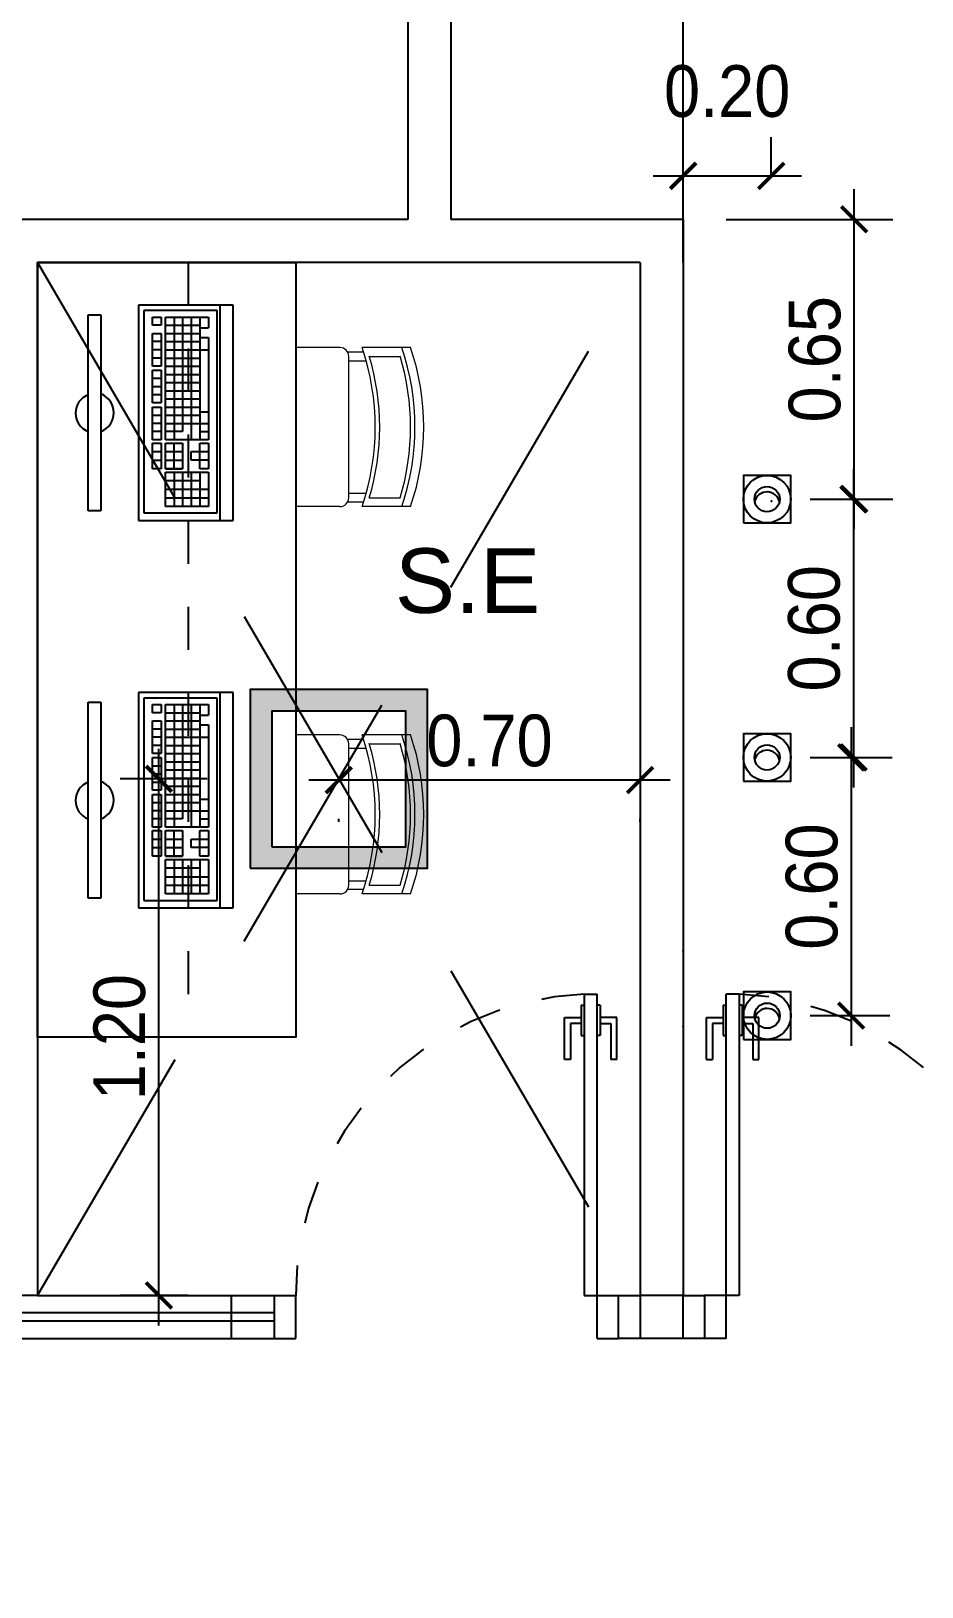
# Model space of a CAD drawing. Header units: millimetres. Extents: x 7034 to 7235, y -465 to -380.
# Drawn here: x 7137.859 to 7139.929, y -429.776 to -426.161 of the extents above; entities that cross this region are included whole.
import ezdxf

# ---------------------------------------------------------------- set-up
doc = ezdxf.new("R2010")
doc.units = ezdxf.units.MM
doc.header["$LTSCALE"] = 0.005
doc.linetypes.add('CONTINUO', pattern=[0])
doc.linetypes.add('DASHED', pattern=[19.05, 12.7, -6.35])
doc.layers.get('0').update_dxf_attribs({"linetype": 'CONTINUO'})
doc.layers.get('DEFPOINTS').update_dxf_attribs({"linetype": 'CONTINUO', "lineweight": 15})
for name, color, linetype in [('- COTAS', 12, 'Continuous'), ('0-LUMINOTEC-TETO', 170, 'Continuous'), ('252', 252, 'Continuous'), ('ARQ-PEITORIAL', 4, 'Continuous'), ('ARQ_ESQUADRIA', 5, 'Continuous'), ('ARQ_JANELAALTA', 150, 'DASHED'), ('ARQ_TXT_AMBIENTE', 3, 'Continuous'), ('JANELA', 10, 'Continuous'), ('NN_PISO', 8, 'Continuous')]:
    doc.layers.add(name, color=color, linetype=linetype)
doc.layers.add('0-LAYOUT', color=250, linetype='Continuous', lineweight=25)
doc.styles.add('ARQ', font='arial.ttf', dxfattribs={"width": 0.9})
doc.styles.get("Standard").update_dxf_attribs({"font": 'arial.ttf'})
doc.dimstyles.new('1-50', dxfattribs={"dimtxt": 0.12, "dimasz": 0.06, "dimexe": 0.09, "dimexo": 0.1, "dimgap": 0.03, "dimtad": 1, "dimzin": 0, "dimdsep": 46, "dimtxsty": 'ARQ', "dimblk": 'ARCHTICK', "dimcen": 0, "dimdle": 0.07, "dimclrd": 1, "dimclre": 1, "dimclrt": 7, "dimadec": 0, "dimazin": 0, "dimtm": 1e-09, "dimtfac": 1, "dimtofl": 0, "dimtmove": 2, "dimatfit": 3, "dimldrblk": 'ARCHTICK', "dimfxl": 1, "dimtolj": 1, "dimtzin": 0, "dimlwd": -1, "dimlwe": -1, "dimarcsym": 0})

# ---------------------------------------------------------------- blocks, each defined once
blk = doc.blocks.new('vafres')
at = {"lineweight": 13, "ltscale": 0.2}
for p, q in [((2157.847, 914.6481), (2157.847, 914.5352)), ((2158.2163, 914.6481), (2158.2163, 914.5352)), ((2157.8675, 914.5521), (2157.8675, 914.6239)), ((2158.1958, 914.5521), (2158.1958, 914.6239)), ((2157.8573, 914.5386), (2157.8573, 914.5017)), ((2157.8778, 914.5044), (2157.8778, 914.5455)), ((2158.1856, 914.5044), (2158.1856, 914.5448)), ((2158.2061, 914.5386), (2158.2061, 914.5017)), ((2157.847, 914.4839), (2157.847, 914.3813)), ((2158.1958, 914.5044), (2157.8675, 914.5044)), ((2158.2163, 914.4839), (2158.2163, 914.3813))]:
    blk.add_line(p, q, dxfattribs=at)
for centre, radius, start, end in [((2158.0317, 914.1094), 0.5694, 71.0753, 108.9246), ((2158.0317, 914.0889), 0.5694, 71.0753, 108.9246), ((2158.0317, 914.0787), 0.5694, 73.2016, 106.7984), ((2158.0317, 914.0787), 0.5694, 73.2016, 106.7984), ((2158.0317, 913.9966), 0.5694, 71.0753, 108.9246), ((2158.0317, 914.0069), 0.5694, 73.2016, 106.7984), ((2157.8675, 914.4839), 0.0205, 90, 180), ((2158.1958, 914.4839), 0.0205, 360, 90)]:
    blk.add_arc(centre, radius, start, end, dxfattribs=at)
blk = doc.blocks.new('011239')
h = blk.add_hatch(color=256)
h.paths.add_polyline_path([(-20.6, 20.75), (-20.6, -20.75), (20.6, -20.75), (20.6, 20.75)])
h.paths.add_polyline_path([(15.6, 15.75), (15.6, -15.75), (-15.6, -15.75), (-15.6, 15.75)], flags=16)
for points in [[(-20.6, -20.75), (20.6, -20.75), (20.6, 20.75), (-20.6, 20.75)], [(-15.6, -15.75), (15.6, -15.75), (15.6, 15.75), (-15.6, 15.75)]]:
    blk.add_lwpolyline(points, close=True)
blk = doc.blocks.new('011291')
at = {"linetype": 'Continuous'}
for radius in [5.5, 2.93]:
    blk.add_circle((0, 0), radius, dxfattribs=at)
blk.add_arc((-0.02, -1.29), 2.96, 12.8011, 165.3823, dxfattribs=at)
blk = doc.blocks.new('DICROICA-QUADRADO')
blk.add_lwpolyline([(-0.055, -0.055), (0.055, -0.055), (0.055, 0.055), (-0.055, 0.055)], close=True)
at = {"xscale": 0.01, "yscale": 0.01, "zscale": 0.01}
blk.add_blockref('011291', (0, 0), dxfattribs=at)
blk = doc.blocks.new('A$C686A6CA0')
at = {"layer": 'ARQ-PEITORIAL'}
for p, q in [((-0.1, 2.53), (-0.1, 2.48)), ((0, 2.53), (0, 2.48)), ((-0.1, 2.48), (0, 2.48))]:
    blk.add_line(p, q, dxfattribs=at)
at = {"layer": 'ARQ_ESQUADRIA'}
for p, q in [((-1.55, 3.33), (-1.52, 3.33)), ((-1.55, 3.33), (-1.55, 2.63)), ((-1.52, 2.63), (-1.52, 3.33)), ((-1.19, 3.33), (-1.22, 3.33)), ((-1.22, 2.63), (-1.22, 3.33)), ((-1.19, 3.33), (-1.19, 2.63)), ((-1.557, 3.3041), (-1.55, 3.3041)), ((-1.557, 3.3041), (-1.557, 3.2341)), ((-1.513, 3.3041), (-1.52, 3.3041)), ((-1.513, 3.3041), (-1.513, 3.2341)), ((-1.227, 3.3041), (-1.227, 3.2341)), ((-1.227, 3.3041), (-1.22, 3.3041)), ((-1.183, 3.3041), (-1.19, 3.3041)), ((-1.183, 3.3041), (-1.183, 3.2341)), ((-1.596, 3.2761), (-1.557, 3.2761)), ((-1.596, 3.1781), (-1.596, 3.2761)), ((-1.582, 3.2621), (-1.582, 3.1921)), ((-1.557, 3.2621), (-1.582, 3.2621)), ((-1.474, 3.2761), (-1.513, 3.2761)), ((-1.513, 3.2621), (-1.488, 3.2621)), ((-1.488, 3.2621), (-1.488, 3.1921)), ((-1.474, 3.1781), (-1.474, 3.2761)), ((-1.266, 3.2761), (-1.227, 3.2761)), ((-1.266, 3.1781), (-1.266, 3.2761)), ((-1.227, 3.2621), (-1.252, 3.2621)), ((-1.252, 3.2621), (-1.252, 3.1921)), ((-1.144, 3.2761), (-1.183, 3.2761)), ((-1.183, 3.2621), (-1.158, 3.2621)), ((-1.158, 3.2621), (-1.158, 3.1921)), ((-1.144, 3.1781), (-1.144, 3.2761)), ((-1.557, 3.2341), (-1.55, 3.2341)), ((-1.513, 3.2341), (-1.52, 3.2341)), ((-1.227, 3.2341), (-1.22, 3.2341)), ((-1.183, 3.2341), (-1.19, 3.2341)), ((-1.582, 3.1921), (-1.582, 3.1781)), ((-1.582, 3.1921), (-1.582, 3.1921)), ((-1.488, 3.1921), (-1.488, 3.1921)), ((-1.488, 3.1921), (-1.488, 3.1781)), ((-1.252, 3.1921), (-1.252, 3.1921)), ((-1.252, 3.1921), (-1.252, 3.1781)), ((-1.158, 3.1921), (-1.158, 3.1781)), ((-1.158, 3.1921), (-1.158, 3.1921)), ((-1.582, 3.1781), (-1.596, 3.1781)), ((-1.474, 3.1781), (-1.488, 3.1781)), ((-1.266, 3.1781), (-1.252, 3.1781)), ((-1.158, 3.1781), (-1.144, 3.1781)), ((-2.27, 2.63), (-2.22, 2.63)), ((-2.27, 2.63), (-2.22, 2.63)), ((-2.22, 2.53), (-2.22, 2.63)), ((-2.22, 2.53), (-2.22, 2.63)), ((-1.55, 2.63), (-1.52, 2.63)), ((-1.52, 2.53), (-1.52, 2.63)), ((-1.52, 2.63), (-1.47, 2.63)), ((-1.22, 2.63), (-1.27, 2.63)), ((-1.22, 2.53), (-1.22, 2.63)), ((-1.19, 2.63), (-1.22, 2.63)), ((-0.52, 2.53), (-0.52, 2.63)), ((-0.47, 2.63), (-0.52, 2.63)), ((-0.47, 2.59), (-0.1, 2.59)), ((-0.47, 2.57), (-0.1, 2.57)), ((-2.27, 2.53), (-2.22, 2.53)), ((-2.27, 2.53), (-2.22, 2.53)), ((-1.52, 2.53), (-1.47, 2.53)), ((-1.22, 2.53), (-1.27, 2.53)), ((-0.47, 2.53), (-0.52, 2.53)), ((-0.06, 2.53), (-0.06, 2.48)), ((-0.04, 2.53), (-0.04, 2.48)), ((-0.1, 2.43), (-0.1, 2.48)), ((-0.1, 2.43), (-0.1, 2.48)), ((0, 2.43), (0, 2.48)), ((0, 2.43), (0, 2.48)), ((0.5481, 2.476), (0.6461, 2.476)), ((0.5481, 2.476), (0.5481, 2.462)), ((0.5621, 2.462), (0.5481, 2.462)), ((0.6321, 2.462), (0.5621, 2.462)), ((0.5621, 2.462), (0.5621, 2.462)), ((0.6321, 2.437), (0.6321, 2.462)), ((0.6461, 2.476), (0.6461, 2.437)), ((-0.1, 2.43), (0, 2.43)), ((-0.1, 2.43), (0, 2.43)), ((0, 2.43), (0.7, 2.43)), ((0, 2.4), (0, 2.43)), ((0.6741, 2.437), (0.6041, 2.437)), ((0.6041, 2.437), (0.6041, 2.43)), ((0.6741, 2.437), (0.6741, 2.43)), ((0.7, 2.4), (0.7, 2.43)), ((0.7, 2.4), (0, 2.4)), ((0.6041, 2.393), (0.6041, 2.4)), ((0.6741, 2.393), (0.6041, 2.393)), ((0.6321, 2.393), (0.6321, 2.368)), ((0.6461, 2.354), (0.6461, 2.393)), ((0.6741, 2.393), (0.6741, 2.4)), ((0.5481, 2.368), (0.5481, 2.354)), ((0.5621, 2.368), (0.5481, 2.368)), ((0.5481, 2.354), (0.6461, 2.354)), ((0.5621, 2.368), (0.5621, 2.368)), ((0.6321, 2.368), (0.5621, 2.368)), ((-0.1, 1.73), (0, 1.73)), ((-0.1, 1.68), (-0.1, 1.73)), ((0, 1.68), (0, 1.73)), ((0, 1.68), (-0.1, 1.68)), ((-0.06, 1.68), (-0.06, 0.1)), ((-0.04, 1.68), (-0.04, 0.1))]:
    blk.add_line(p, q, dxfattribs=at)
at = {"layer": 'ARQ_JANELAALTA'}
for centre, start, end in [((-1.5193, 2.63), 92.5089, 180), ((-1.2207, 2.63), 0, 87.4911), ((0, 2.4307), 270, 357.4911)]:
    blk.add_arc(centre, 0.7007, start, end, dxfattribs=at)
at = {"layer": 'JANELA'}
for p, q in [((-1.32, 2.63), (-1.42, 2.63)), ((-0.47, 2.63), (-0.47, 2.53)), ((-0.1, 2.63), (-0.47, 2.63)), ((-1.32, 2.53), (-1.42, 2.53)), ((-0.1, 2.53), (-0.47, 2.53)), ((-0.1, 2.53), (-0.1, 2.48)), ((0, 2.48), (0, 2.53)), ((-0.1, 2.48), (0, 2.48)), ((-0.1, 1.68), (-0.1, 0.1)), ((0, 1.68), (0, 0.1))]:
    blk.add_line(p, q, dxfattribs=at)
for points in [[(-1.47, 2.63), (-1.42, 2.63), (-1.42, 2.53), (-1.47, 2.53)], [(-1.32, 2.63), (-1.27, 2.63), (-1.27, 2.53), (-1.32, 2.53)], [(0, 2.53), (-0.1, 2.53), (-0.1, 2.63), (0, 2.63)]]:
    blk.add_lwpolyline(points, close=True, dxfattribs=at)
blk = doc.blocks.new('A$C695A1161')
at = {"layer": 'NN_PISO'}
blk.add_blockref('A$C686A6CA0', (2.82, -2.53), dxfattribs=at)
blk = doc.blocks.new('A$C51C9762A')
at = {"layer": 'JANELA'}
for p, q in [((0.45, 0), (0.45, -0.1)), ((0.45, 0), (0.55, 0)), ((0.55, 0), (0.55, -0.1)), ((0.45, -0.1), (0.55, -0.1))]:
    blk.add_line(p, q, dxfattribs=at)
at = {"layer": 'NN_PISO'}
blk.add_blockref('A$C695A1161', (0, -0.1), dxfattribs=at)
blk = doc.blocks.new('_ArchTick')
at = {"color": 0, "linetype": 'ByBlock', "const_width": 0.15}
blk.add_lwpolyline([(-0.5, -0.5), (0.5, 0.5)], dxfattribs=at)
blk = doc.blocks.new('*D248')
at = {"layer": '- COTAS', "color": 1, "transparency": 16777216}
for p, q in [((7139.7718, -427.3186), (7139.7718, -426.5286)), ((7139.4745, -426.5986), (7139.8618, -426.5986)), ((7139.6695, -427.2486), (7139.8618, -427.2486))]:
    blk.add_line(p, q, dxfattribs=at)
at = {"layer": 'DEFPOINTS', "color": 0, "transparency": 16777216}
for p in [(7139.3745, -426.5986), (7139.7718, -426.5986), (7139.5695, -427.2486)]:
    blk.add_point(p, dxfattribs=at)
at = {"layer": '- COTAS', "color": 1, "transparency": 16777216, "xscale": 0.06, "yscale": 0.06, "zscale": 0.06}
for p, rotation in [((7139.7718, -426.5986), 90), ((7139.7718, -427.2486), 270)]:
    blk.add_blockref('_ArchTick', p, dxfattribs=dict(at, rotation=rotation))
at = {"layer": '- COTAS', "color": 7, "transparency": 16777216, "insert": (7139.6805, -426.9236), "char_height": 0.12, "attachment_point": 5, "rotation": 90, "style": 'ARQ'}
blk.add_mtext('\\A1;0.65', dxfattribs=at)
blk = doc.blocks.new('*D249')
at = {"layer": 'DEFPOINTS', "color": 0, "transparency": 16777216}
for p in [(7139.5695, -427.2486), (7139.5695, -427.8486), (7139.7704, -427.8486)]:
    blk.add_point(p, dxfattribs=at)
at = {"layer": 'NN_PISO', "color": 1, "transparency": 16777216}
for p, q in [((7139.7704, -427.1786), (7139.7704, -427.9186)), ((7139.6695, -427.2486), (7139.8604, -427.2486)), ((7139.6695, -427.8486), (7139.8604, -427.8486))]:
    blk.add_line(p, q, dxfattribs=at)
at = {"layer": 'NN_PISO', "color": 1, "transparency": 16777216, "xscale": 0.06, "yscale": 0.06, "zscale": 0.06}
for p, rotation in [((7139.7704, -427.2486), 90), ((7139.7704, -427.8486), 270)]:
    blk.add_blockref('_ArchTick', p, dxfattribs=dict(at, rotation=rotation))
at = {"layer": 'NN_PISO', "color": 7, "transparency": 16777216, "insert": (7139.6791, -427.5486), "char_height": 0.12, "attachment_point": 5, "rotation": 90, "style": 'ARQ'}
blk.add_mtext('\\A1;0.60', dxfattribs=at)
blk = doc.blocks.new('*D270')
at = {"layer": 'DEFPOINTS', "color": 0, "transparency": 16777216}
for p in [(7138.5745, -427.8986), (7138.5745, -427.9012), (7139.2745, -427.8986)]:
    blk.add_point(p, dxfattribs=at)
at = {"layer": 'NN_PISO', "color": 1, "transparency": 16777216}
for p, q in [((7139.3445, -427.9012), (7138.5045, -427.9012)), ((7138.5745, -427.9986), (7138.5745, -427.9912)), ((7139.2745, -427.9986), (7139.2745, -427.9912))]:
    blk.add_line(p, q, dxfattribs=at)
at = {"layer": 'NN_PISO', "color": 1, "transparency": 16777216, "xscale": 0.06, "yscale": 0.06, "zscale": 0.06, "rotation": 180}
blk.add_blockref('_ArchTick', (7138.5745, -427.9012), dxfattribs=at)
at = {"layer": 'NN_PISO', "color": 1, "transparency": 16777216, "xscale": 0.06, "yscale": 0.06, "zscale": 0.06}
blk.add_blockref('_ArchTick', (7139.2745, -427.9012), dxfattribs=at)
at = {"layer": 'NN_PISO', "color": 7, "transparency": 16777216, "insert": (7138.9245, -427.81), "char_height": 0.12, "attachment_point": 5, "style": 'ARQ'}
blk.add_mtext('\\A1;0.70', dxfattribs=at)
blk = doc.blocks.new('*D271')
at = {"layer": 'DEFPOINTS', "color": 0, "transparency": 16777216}
for p in [(7138.1564, -427.8986), (7138.3685, -427.8986), (7138.3245, -429.0986)]:
    blk.add_point(p, dxfattribs=at)
at = {"layer": 'NN_PISO', "color": 1, "transparency": 16777216}
for p, q in [((7138.1564, -429.1686), (7138.1564, -427.8286)), ((7138.2685, -427.8986), (7138.0664, -427.8986)), ((7138.2245, -429.0986), (7138.0664, -429.0986))]:
    blk.add_line(p, q, dxfattribs=at)
at = {"layer": 'NN_PISO', "color": 1, "transparency": 16777216, "xscale": 0.06, "yscale": 0.06, "zscale": 0.06}
for p, rotation in [((7138.1564, -427.8986), 90), ((7138.1564, -429.0986), 270)]:
    blk.add_blockref('_ArchTick', p, dxfattribs=dict(at, rotation=rotation))
at = {"layer": 'NN_PISO', "color": 7, "transparency": 16777216, "insert": (7138.0651, -428.4986), "char_height": 0.12, "attachment_point": 5, "rotation": 90, "style": 'ARQ'}
blk.add_mtext('\\A1;1.20', dxfattribs=at)
blk = doc.blocks.new('*D281')
at = {"layer": '- COTAS', "color": 1, "transparency": 16777216}
for p, q in [((7139.3745, -426.4986), (7139.3745, -426.4076)), ((7139.5792, -426.4986), (7139.5792, -426.4076)), ((7139.3045, -426.4976), (7139.6492, -426.4976))]:
    blk.add_line(p, q, dxfattribs=at)
at = {"layer": 'DEFPOINTS', "color": 0, "transparency": 16777216}
for p in [(7139.5792, -426.4976), (7139.3745, -426.5986), (7139.5792, -426.5986)]:
    blk.add_point(p, dxfattribs=at)
at = {"layer": '- COTAS', "color": 1, "transparency": 16777216, "xscale": 0.06, "yscale": 0.06, "zscale": 0.06, "rotation": 180}
blk.add_blockref('_ArchTick', (7139.3745, -426.4976), dxfattribs=at)
at = {"layer": '- COTAS', "color": 1, "transparency": 16777216, "xscale": 0.06, "yscale": 0.06, "zscale": 0.06}
blk.add_blockref('_ArchTick', (7139.5792, -426.4976), dxfattribs=at)
at = {"layer": '- COTAS', "color": 7, "transparency": 16777216, "insert": (7139.4768, -426.3013), "char_height": 0.12, "attachment_point": 5, "style": 'ARQ'}
blk.add_mtext('\\A1;0.20', dxfattribs=at)
blk = doc.blocks.new('*D282')
at = {"layer": '- COTAS', "color": 1, "transparency": 16777216}
for p, q in [((7139.7649, -427.7786), (7139.7649, -428.5186)), ((7139.6695, -427.8486), (7139.8549, -427.8486)), ((7139.6697, -428.4486), (7139.8549, -428.4486))]:
    blk.add_line(p, q, dxfattribs=at)
at = {"layer": 'DEFPOINTS', "color": 0, "transparency": 16777216}
for p in [(7139.5695, -427.8486), (7139.5697, -428.4486), (7139.7649, -428.4486)]:
    blk.add_point(p, dxfattribs=at)
at = {"layer": '- COTAS', "color": 1, "transparency": 16777216, "xscale": 0.06, "yscale": 0.06, "zscale": 0.06}
for p, rotation in [((7139.7649, -427.8486), 90), ((7139.7649, -428.4486), 270)]:
    blk.add_blockref('_ArchTick', p, dxfattribs=dict(at, rotation=rotation))
at = {"layer": '- COTAS', "color": 7, "transparency": 16777216, "insert": (7139.6737, -428.1486), "char_height": 0.12, "attachment_point": 5, "rotation": 90, "style": 'ARQ'}
blk.add_mtext('\\A1;0.60', dxfattribs=at)

msp = doc.modelspace()

# ---------------------------------------------------------------- linework, layer by layer
at = {"layer": '- COTAS'}
for p in [(7139.3745, -428.2986), (7139.3745, -428.4736)]:
    msp.add_point(p, dxfattribs=at)
at = {"layer": '0-LAYOUT'}
for p, q in [((7139.3745, -426.6986), (7139.3745, -423.8986)), ((7137.9917, -427.2755), (7137.9917, -426.8204)), ((7137.9917, -426.8204), (7138.0217, -426.8204)), ((7138.0217, -426.8204), (7138.0217, -427.2755)), ((7138.1089, -426.798), (7138.1089, -427.298)), ((7138.2989, -426.798), (7138.1089, -426.798)), ((7138.1215, -426.8107), (7138.1215, -427.2807)), ((7138.2915, -426.8107), (7138.1215, -426.8107)), ((7138.2915, -427.2807), (7138.2915, -426.8107)), ((7138.2989, -427.298), (7138.2989, -426.798)), ((7138.3289, -426.798), (7138.2989, -426.798)), ((7138.3289, -427.298), (7138.3289, -426.798)), ((7138.1415, -426.8447), (7138.1415, -426.8257)), ((7138.1415, -426.8257), (7138.1615, -426.8257)), ((7138.1615, -426.8447), (7138.1415, -426.8447)), ((7138.1615, -426.8257), (7138.1615, -426.8447)), ((7138.1715, -427.1107), (7138.1715, -426.8257)), ((7138.1715, -426.8257), (7138.2715, -426.8257)), ((7138.1715, -426.8447), (7138.2515, -426.8447)), ((7138.1915, -426.8257), (7138.1915, -427.1107)), ((7138.2115, -426.8257), (7138.2115, -427.0917)), ((7138.2315, -426.8257), (7138.2315, -427.1107)), ((7138.2515, -426.8257), (7138.2515, -427.1107)), ((7138.2515, -426.8503), (7138.2715, -426.8503)), ((7138.2715, -426.8257), (7138.2715, -426.8503)), ((7138.1415, -426.9397), (7138.1415, -426.8637)), ((7138.1415, -426.8637), (7138.1615, -426.8637)), ((7138.1615, -426.8827), (7138.1415, -426.8827)), ((7138.1615, -426.8637), (7138.1615, -426.9397)), ((7138.1715, -426.8637), (7138.2515, -426.8637)), ((7138.1715, -426.8827), (7138.2515, -426.8827)), ((7138.2515, -426.8727), (7138.2715, -426.8727)), ((7138.2715, -426.8727), (7138.2715, -427.1107)), ((7138.1615, -426.9017), (7138.1415, -426.9017)), ((7138.1615, -426.9207), (7138.1415, -426.9207)), ((7138.1715, -426.9017), (7138.2715, -426.9017)), ((7138.1715, -426.9207), (7138.2515, -426.9207)), ((7138.1615, -426.9397), (7138.1415, -426.9397)), ((7138.1415, -427.0248), (7138.1415, -426.9488)), ((7138.1415, -426.9488), (7138.1615, -426.9488)), ((7138.1415, -426.9678), (7138.1615, -426.9678)), ((7138.1615, -426.9488), (7138.1615, -427.0248)), ((7138.1715, -426.9397), (7138.2515, -426.9397)), ((7138.1715, -426.9587), (7138.2515, -426.9587)), ((7138.1415, -426.9868), (7138.1615, -426.9868)), ((7138.1715, -426.9777), (7138.2515, -426.9777)), ((7138.1715, -426.9967), (7138.2515, -426.9967)), ((7138.1415, -427.0058), (7138.1615, -427.0058)), ((7138.1615, -427.0248), (7138.1415, -427.0248)), ((7138.1415, -427.1107), (7138.1415, -427.0347)), ((7138.1415, -427.0347), (7138.1615, -427.0347)), ((7138.1615, -427.0347), (7138.1615, -427.1107)), ((7138.1715, -427.0157), (7138.2515, -427.0157)), ((7138.1715, -427.0347), (7138.2515, -427.0347)), ((7138.1415, -427.0537), (7138.1615, -427.0537)), ((7138.1615, -427.0727), (7138.1415, -427.0727)), ((7138.1715, -427.0537), (7138.2515, -427.0537)), ((7138.1715, -427.0727), (7138.2715, -427.0727)), ((7138.2515, -427.0457), (7138.2715, -427.0457)), ((7138.1615, -427.0917), (7138.1415, -427.0917)), ((7138.1615, -427.1107), (7138.1415, -427.1107)), ((7138.2115, -427.0917), (7138.1715, -427.0917)), ((7138.2715, -427.1107), (7138.1715, -427.1107)), ((7138.2515, -427.0917), (7138.2715, -427.0917)), ((7138.1415, -427.1782), (7138.1415, -427.1182)), ((7138.1415, -427.1182), (7138.1615, -427.1182)), ((7138.1415, -427.1382), (7138.1615, -427.1382)), ((7138.1615, -427.1182), (7138.1615, -427.1782)), ((7138.1715, -427.1782), (7138.1715, -427.1182)), ((7138.1715, -427.1182), (7138.2115, -427.1182)), ((7138.1715, -427.1382), (7138.2115, -427.1382)), ((7138.1915, -427.1782), (7138.1915, -427.1182)), ((7138.2115, -427.1182), (7138.2115, -427.1782)), ((7138.2315, -427.1582), (7138.2315, -427.1382)), ((7138.2315, -427.1382), (7138.2715, -427.1382)), ((7138.2515, -427.1182), (7138.2715, -427.1182)), ((7138.2515, -427.1782), (7138.2515, -427.1182)), ((7138.2715, -427.1182), (7138.2715, -427.1782)), ((7138.1415, -427.1582), (7138.1615, -427.1582)), ((7138.1615, -427.1782), (7138.1415, -427.1782)), ((7138.1715, -427.1582), (7138.2115, -427.1582)), ((7138.2115, -427.1782), (7138.1715, -427.1782)), ((7138.1715, -427.1782), (7138.2115, -427.1782)), ((7138.1715, -427.2657), (7138.1715, -427.1857)), ((7138.1715, -427.1857), (7138.2715, -427.1857)), ((7138.1915, -427.1857), (7138.1915, -427.2657)), ((7138.2115, -427.1857), (7138.2115, -427.2657)), ((7138.2715, -427.1582), (7138.2315, -427.1582)), ((7138.2315, -427.1857), (7138.2315, -427.2657)), ((7138.2715, -427.1782), (7138.2515, -427.1782)), ((7138.2515, -427.1857), (7138.2515, -427.2657)), ((7138.2715, -427.1857), (7138.2715, -427.2657)), ((7138.2515, -427.2057), (7138.1715, -427.2057)), ((7138.1715, -427.2257), (7138.2715, -427.2257)), ((7138.1715, -427.2457), (7138.2715, -427.2457)), ((7138.0217, -427.2755), (7137.9917, -427.2755)), ((7138.1215, -427.2807), (7138.2915, -427.2807)), ((7138.2715, -427.2657), (7138.1715, -427.2657)), ((7138.1089, -427.298), (7138.2989, -427.298)), ((7138.2989, -427.298), (7138.3289, -427.298)), ((7137.9917, -428.1755), (7137.9917, -427.7204)), ((7137.9917, -427.7204), (7138.0217, -427.7204)), ((7138.0217, -427.7204), (7138.0217, -428.1755)), ((7138.1089, -427.698), (7138.1089, -428.198)), ((7138.2989, -427.698), (7138.1089, -427.698)), ((7138.1215, -427.7107), (7138.1215, -428.1807)), ((7138.2915, -427.7107), (7138.1215, -427.7107)), ((7138.1415, -427.7447), (7138.1415, -427.7257)), ((7138.1415, -427.7257), (7138.1615, -427.7257)), ((7138.1615, -427.7257), (7138.1615, -427.7447)), ((7138.1715, -428.0107), (7138.1715, -427.7257)), ((7138.1715, -427.7257), (7138.2715, -427.7257)), ((7138.1915, -427.7257), (7138.1915, -428.0107)), ((7138.2115, -427.7257), (7138.2115, -427.9917)), ((7138.2315, -427.7257), (7138.2315, -428.0107)), ((7138.2515, -427.7257), (7138.2515, -428.0107)), ((7138.2715, -427.7257), (7138.2715, -427.7503)), ((7138.2915, -428.1807), (7138.2915, -427.7107)), ((7138.2989, -428.198), (7138.2989, -427.698)), ((7138.3289, -427.698), (7138.2989, -427.698)), ((7138.3289, -428.198), (7138.3289, -427.698)), ((7138.1615, -427.7447), (7138.1415, -427.7447)), ((7138.1415, -427.8397), (7138.1415, -427.7637)), ((7138.1415, -427.7637), (7138.1615, -427.7637)), ((7138.1615, -427.7637), (7138.1615, -427.8397)), ((7138.1715, -427.7447), (7138.2515, -427.7447)), ((7138.1715, -427.7637), (7138.2515, -427.7637)), ((7138.2515, -427.7503), (7138.2715, -427.7503)), ((7138.1615, -427.7827), (7138.1415, -427.7827)), ((7138.1715, -427.7827), (7138.2515, -427.7827)), ((7138.2515, -427.7727), (7138.2715, -427.7727)), ((7138.2715, -427.7727), (7138.2715, -428.0107)), ((7138.1615, -427.8017), (7138.1415, -427.8017)), ((7138.1615, -427.8207), (7138.1415, -427.8207)), ((7138.1715, -427.8017), (7138.2715, -427.8017)), ((7138.1715, -427.8207), (7138.2515, -427.8207)), ((7138.1615, -427.8397), (7138.1415, -427.8397)), ((7138.1415, -427.9248), (7138.1415, -427.8488)), ((7138.1415, -427.8488), (7138.1615, -427.8488)), ((7138.1415, -427.8678), (7138.1615, -427.8678)), ((7138.1615, -427.8488), (7138.1615, -427.9248)), ((7138.1715, -427.8397), (7138.2515, -427.8397)), ((7138.1715, -427.8587), (7138.2515, -427.8587)), ((7138.1415, -427.8868), (7138.1615, -427.8868)), ((7138.1415, -427.9058), (7138.1615, -427.9058)), ((7138.1715, -427.8777), (7138.2515, -427.8777)), ((7138.1715, -427.8967), (7138.2515, -427.8967)), ((7138.1615, -427.9248), (7138.1415, -427.9248)), ((7138.1415, -428.0107), (7138.1415, -427.9347)), ((7138.1415, -427.9347), (7138.1615, -427.9347)), ((7138.1615, -427.9347), (7138.1615, -428.0107)), ((7138.1715, -427.9157), (7138.2515, -427.9157)), ((7138.1715, -427.9347), (7138.2515, -427.9347)), ((7138.1415, -427.9537), (7138.1615, -427.9537)), ((7138.1615, -427.9727), (7138.1415, -427.9727)), ((7138.1715, -427.9537), (7138.2515, -427.9537)), ((7138.1715, -427.9727), (7138.2715, -427.9727)), ((7138.2515, -427.9457), (7138.2715, -427.9457)), ((7138.1615, -427.9917), (7138.1415, -427.9917)), ((7138.1615, -428.0107), (7138.1415, -428.0107)), ((7138.2115, -427.9917), (7138.1715, -427.9917)), ((7138.2715, -428.0107), (7138.1715, -428.0107)), ((7138.2515, -427.9917), (7138.2715, -427.9917)), ((7138.1415, -428.0782), (7138.1415, -428.0182)), ((7138.1415, -428.0182), (7138.1615, -428.0182)), ((7138.1415, -428.0382), (7138.1615, -428.0382)), ((7138.1615, -428.0182), (7138.1615, -428.0782)), ((7138.1715, -428.0782), (7138.1715, -428.0182)), ((7138.1715, -428.0182), (7138.2115, -428.0182)), ((7138.1715, -428.0382), (7138.2115, -428.0382)), ((7138.1915, -428.0782), (7138.1915, -428.0182)), ((7138.2115, -428.0182), (7138.2115, -428.0782)), ((7138.2315, -428.0582), (7138.2315, -428.0382)), ((7138.2315, -428.0382), (7138.2715, -428.0382)), ((7138.2515, -428.0182), (7138.2715, -428.0182)), ((7138.2515, -428.0782), (7138.2515, -428.0182)), ((7138.2715, -428.0182), (7138.2715, -428.0782)), ((7138.1415, -428.0582), (7138.1615, -428.0582)), ((7138.1615, -428.0782), (7138.1415, -428.0782)), ((7138.1715, -428.0582), (7138.2115, -428.0582)), ((7138.2115, -428.0782), (7138.1715, -428.0782)), ((7138.1715, -428.0782), (7138.2115, -428.0782)), ((7138.1715, -428.1657), (7138.1715, -428.0857)), ((7138.1715, -428.0857), (7138.2715, -428.0857)), ((7138.1915, -428.0857), (7138.1915, -428.1657)), ((7138.2115, -428.0857), (7138.2115, -428.1657)), ((7138.2715, -428.0582), (7138.2315, -428.0582)), ((7138.2315, -428.0857), (7138.2315, -428.1657)), ((7138.2715, -428.0782), (7138.2515, -428.0782)), ((7138.2515, -428.0857), (7138.2515, -428.1657)), ((7138.2715, -428.0857), (7138.2715, -428.1657)), ((7138.2515, -428.1057), (7138.1715, -428.1057)), ((7138.1715, -428.1257), (7138.2715, -428.1257)), ((7138.1715, -428.1457), (7138.2715, -428.1457)), ((7138.0217, -428.1755), (7137.9917, -428.1755)), ((7138.1089, -428.198), (7138.2989, -428.198)), ((7138.1215, -428.1807), (7138.2915, -428.1807)), ((7138.2715, -428.1657), (7138.1715, -428.1657)), ((7138.2989, -428.198), (7138.3289, -428.198))]:
    msp.add_line(p, q, dxfattribs=at)
at = {"layer": '0-LAYOUT', "linetype": 'DASHED'}
msp.add_line((7138.2245, -426.6986), (7138.2245, -428.4986), dxfattribs=at)
at = {"layer": '0-LAYOUT'}
msp.add_lwpolyline([(7137.8745, -428.4986), (7137.8745, -426.6986), (7138.4745, -426.6986), (7138.4745, -428.4986)], close=True, dxfattribs=at)
for centre, radius, start, end in [((7138.005, -427.048), 0.0468, 290.9733, 69.0267), ((7138.0089, -427.0488), 0.0462, 111.7976, 248.2024), ((7138.0089, -427.9488), 0.0462, 111.7976, 248.2024), ((7138.005, -427.948), 0.0468, 290.9733, 69.0267)]:
    msp.add_arc(centre, radius, start, end, dxfattribs=at)
at = {"layer": '252', "linetype": 'DASHED', "ltscale": 10}
for p, q in [((7137.8745, -429.0986), (7139.2745, -426.6986)), ((7137.8745, -426.6986), (7139.2745, -429.0986))]:
    msp.add_line(p, q, dxfattribs=at)
at = {"layer": 'ARQ-PEITORIAL'}
for p, q in [((7138.7345, -423.7986), (7138.7345, -426.5986)), ((7138.8345, -423.7986), (7138.8345, -426.5986)), ((7138.7345, -426.5986), (7133.9045, -426.5986)), ((7139.3745, -426.5986), (7138.8345, -426.5986)), ((7139.3745, -426.5986), (7139.3745, -429.0986)), ((7137.8745, -426.6986), (7137.8745, -429.0986)), ((7139.2745, -426.6986), (7137.8745, -426.6986)), ((7139.2745, -426.6986), (7139.2745, -429.0986)), ((7137.8745, -429.0986), (7137.7745, -429.0986))]:
    msp.add_line(p, q, dxfattribs=at)
at = {"layer": 'ARQ_ESQUADRIA'}
for p, q in [((7138.4245, -429.1386), (7134.0045, -429.1386)), ((7138.4245, -429.1586), (7134.0045, -429.1586))]:
    msp.add_line(p, q, dxfattribs=at)
at = {"layer": 'JANELA'}
for p, q in [((7137.8745, -429.0986), (7138.4495, -429.0986)), ((7134.0045, -429.1986), (7138.4495, -429.1986))]:
    msp.add_line(p, q, dxfattribs=at)
at = {"layer": 'NN_PISO'}
msp.add_point((7139.5795, -427.2536), dxfattribs=at)

# ---------------------------------------------------------------- block references
at = {"layer": '0-LAYOUT', "rotation": 270}
for p in [(6224.0931, 1730.9505), (6224.0931, 1730.0505)]:
    msp.add_blockref('vafres', p, dxfattribs=at)
at = {"layer": '0-LUMINOTEC-TETO'}
for p in [(7139.5695, -427.2486), (7139.5695, -427.8486), (7139.5697, -428.4486)]:
    msp.add_blockref('DICROICA-QUADRADO', p, dxfattribs=at)
at = {"layer": '0-LUMINOTEC-TETO', "xscale": 0.01000000000021828, "yscale": 0.01000000000021828, "zscale": 0.01000000000021828}
msp.add_blockref('011239', (7138.5745, -427.8986), dxfattribs=at)
at = {"layer": 'NN_PISO'}
msp.add_blockref('A$C51C9762A', (7137.8745, -429.0986), dxfattribs=at)

# ---------------------------------------------------------------- texts
at = {"layer": 'ARQ_TXT_AMBIENTE', "insert": (7138.6465, -427.3629), "char_height": 0.15, "attachment_point": 1}
msp.add_mtext_dynamic_manual_height_columns(' S.E', width=1.652661, gutter_width=12.5, heights=[0], dxfattribs=at)

# ---------------------------------------------------------------- dimensions: what is measured, and where the dimension line sits
at = {"layer": '- COTAS'}
dim = msp.add_linear_dim(base=(7139.5792, -426.4976), p1=(7139.3745, -426.5986), p2=(7139.5792, -426.5986), dimstyle='1-50', dxfattribs=at)
dim.commit()
dim.dimension.update_dxf_attribs({"geometry": '*D281', "text_midpoint": (7139.4768, -426.3013)})
for base, p1, p2, picture, middle in [((7139.7718, -426.5986), (7139.5695, -427.2486), (7139.3745, -426.5986), '*D248', (7139.6805, -426.9236)), ((7139.7649, -428.4486), (7139.5695, -427.8486), (7139.5697, -428.4486), '*D282', (7139.6737, -428.1486))]:
    dim = msp.add_linear_dim(base=base, p1=p1, p2=p2, angle=90, dimstyle='1-50', dxfattribs=at)
    dim.commit()
    dim.dimension.update_dxf_attribs({"geometry": picture, "text_midpoint": middle})
at = {"layer": 'NN_PISO'}
for base, p1, p2, picture, middle in [((7139.7704, -427.8486), (7139.5695, -427.2486), (7139.5695, -427.8486), '*D249', (7139.6791, -427.5486)), ((7138.1564, -427.8986), (7138.3245, -429.0986), (7138.3685, -427.8986), '*D271', (7138.0651, -428.4986))]:
    dim = msp.add_linear_dim(base=base, p1=p1, p2=p2, angle=90, dimstyle='1-50', dxfattribs=at)
    dim.commit()
    dim.dimension.update_dxf_attribs({"geometry": picture, "text_midpoint": middle})
dim = msp.add_linear_dim(base=(7138.5745, -427.9012), p1=(7139.2745, -427.8986), p2=(7138.5745, -427.8986), dimstyle='1-50', dxfattribs=at)
dim.commit()
dim.dimension.update_dxf_attribs({"geometry": '*D270', "text_midpoint": (7138.9245, -427.81)})

doc.saveas('drawing.dxf')
